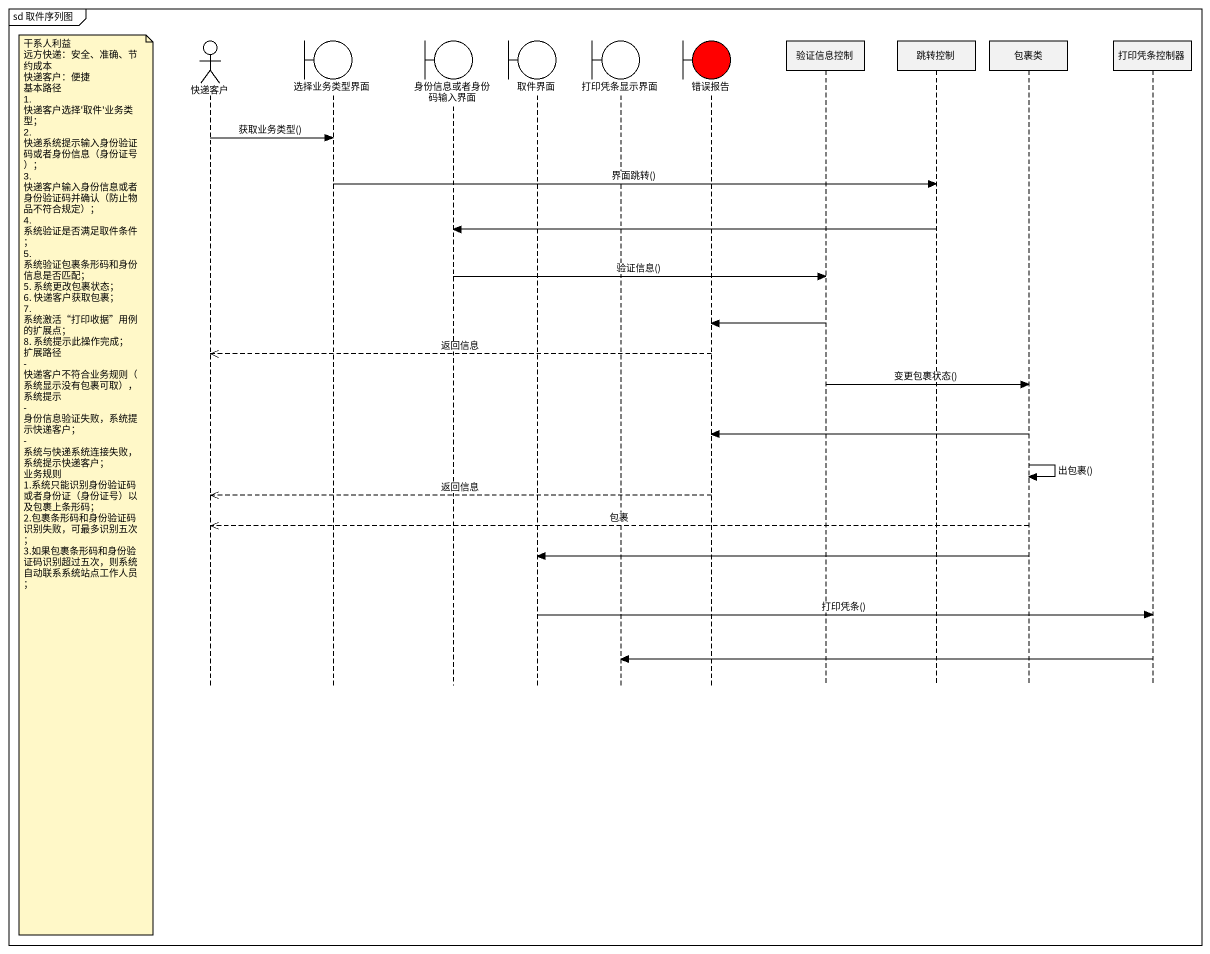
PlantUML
@startuml
mainframe sd 取件序列图
hide footbox
actor 快递客户
boundary 选择业务类型界面
boundary 身份信息或者身份码输入界面
boundary 取件界面
boundary 打印凭条显示界面
boundary 错误报告 #FF0000
participant 验证信息控制
participant 跳转控制
participant 包裹类
participant 打印凭条控制器

快递客户 -> 选择业务类型界面 : 获取业务类型()
选择业务类型界面 -> 跳转控制 : 界面跳转()
跳转控制 -> 身份信息或者身份码输入界面
身份信息或者身份码输入界面 -> 验证信息控制 : 验证信息()
验证信息控制 -> 错误报告
错误报告 -->> 快递客户 : 返回信息
验证信息控制 -> 包裹类 : 变更包裹状态()
包裹类 -> 错误报告
包裹类 -> 包裹类 : 出包裹()
note left of 快递客户
  干系人利益
  远方快递：安全、准确、节约成本
  快递客户：便捷
  基本路径
  1. 快递客户选择'取件'业务类型；
  2. 快递系统提示输入身份验证码或者身份信息（身份证号）；
  3. 快递客户输入身份信息或者身份验证码并确认（防止物品不符合规定）；
  4. 系统验证是否满足取件条件；
  5. 系统验证包裹条形码和身份信息是否匹配；
  5. 系统更改包裹状态；
  6. 快递客户获取包裹；
  7. 系统激活“打印收据”用例的扩展点；
  8. 系统提示此操作完成；
  扩展路径
  - 快递客户不符合业务规则（系统显示没有包裹可取），系统提示
  - 身份信息验证失败，系统提示快递客户；
  - 系统与快递系统连接失败，系统提示快递客户；
  业务规则
  1.系统只能识别身份验证码或者身份证（身份证号）以及包裹上条形码；
  2.包裹条形码和身份验证码识别失败，可最多识别五次；
  3.如果包裹条形码和身份验证码识别超过五次，则系统自动联系系统站点工作人员；
end note
错误报告 -->> 快递客户 : 返回信息
包裹类 -->> 快递客户 : 包裹
包裹类 -> 取件界面
取件界面 -> 打印凭条控制器 : 打印凭条()
打印凭条控制器 -> 打印凭条显示界面
@enduml
